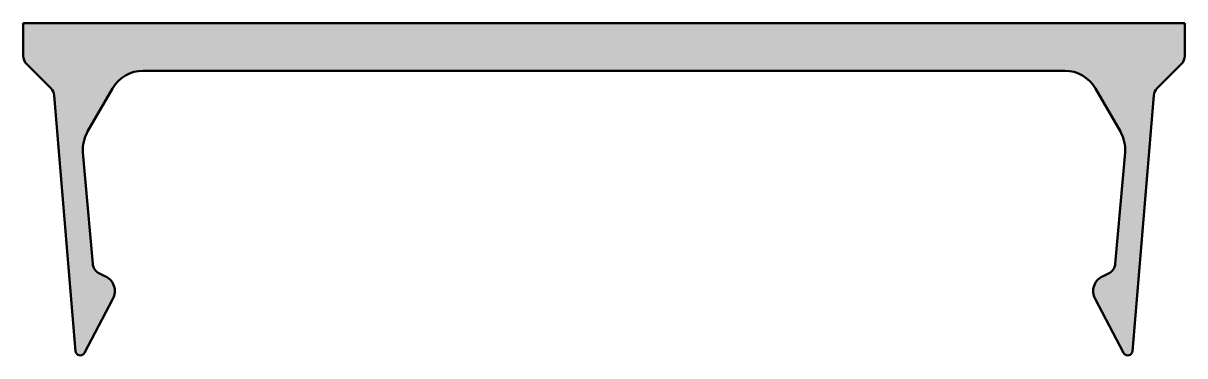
# Model space of a CAD drawing. Extents: x -49.5 to -0.5, y -14 to 0.
import ezdxf

# ---------------------------------------------------------------- set-up
doc = ezdxf.new("R2010")
doc.units = 0
doc.layers.add('0S-Alu contour', color=7, linetype='Continuous', lineweight=50)
doc.layers.add('0S-Alu hatch', color=252, linetype='Continuous', lineweight=25)

# ---------------------------------------------------------------- blocks, each defined once
blk = doc.blocks.new('184250__9AEED758_484E_4EA5_AF2E_0D34711BB0CC_')
at = {"layer": '0S-Alu hatch'}
h = blk.add_hatch(color=256, dxfattribs=at)
edge = h.paths.add_edge_path()
edge.add_line((-0.5, 0), (-0.5, -1.369999885559082))
edge.add_ellipse((-1.000930613243694, -1.369504430752051), major_axis=(-0.5009308582630635, 0), ratio=1, start_angle=134.9540527003069, end_angle=179.9433305544223, ccw=False)
edge.add_line((-0.6470031738281257, -1.723999977111816), (-1.661003112792968, -2.735999822616575))
edge.add_arc((-1.313398873086938, -3.085781578464788), 0.4931287703895056, 134.8211003947387, 175.4893696521953)
edge.add_line((-1.80500030517578, -3.046999931335447), (-2.706783218642829, -13.81668250304535))
edge.add_ellipse((-2.906086239423104, -13.80000000000002), major_axis=(-0.2000000000000005, 0), ratio=1, start_angle=27.82624161070288, end_angle=175.2152555141087, ccw=False)
edge.add_line((-3.082959694661913, -13.89335834634294), (-4.281980441902651, -11.6217356069202))
edge.add_ellipse((-3.661555516925405, -11.2942594180958), major_axis=(-0.701546678261665, 0), ratio=1, start_angle=-66.13641631973633, end_angle=27.826241610702596, ccw=False)
edge.add_line((-3.94537353515625, -10.65268707275392), (-3.715942382812495, -10.54599761962892))
edge.add_arc((-3.92533708301791, -10.09413640200705), 0.4980207831655598, 294.8632372178975, 355.1804893181357)
edge.add_line((-3.429077148437507, -10.13597869873048), (-3.02011489868164, -5.446990013122563))
edge.add_arc((-4.512878805559617, -5.316633759379977), 1.498444805312295, 355.0092815397241, 390.062334609743)
edge.add_line((-3.21600341796875, -4.565999984741212), (-4.265331268310547, -2.750188112258912))
edge.add_arc((-5.564151601074, -3.499419627118052), 1.499427263877073, 29.9787297504596, 89.99432133445681)
edge.add_line((-5.564002990722656, -1.999992370605469), (-44.43599700927733, -1.999999880790711))
edge.add_arc((-44.43620142012831, -3.499579352117527), 1.499579485258653, 89.99218989109958, 150.009281717653)
edge.add_line((-45.7349967956543, -2.750000000000004), (-46.78383636474611, -4.566092014312777))
edge.add_arc((-45.4883654751326, -5.316866299420982), 1.497299854075915, 149.9060889554607, 184.9859785128952)
edge.add_line((-46.97999954223634, -5.446999549865737), (-46.57092285156249, -10.13597869873045))
edge.add_arc((-46.07466291698208, -10.09413640200704), 0.4980207831655612, 184.8195106818632, 245.1367627821009)
edge.add_line((-46.28405761718751, -10.5459976196289), (-46.05462646484374, -10.65268707275391))
edge.add_ellipse((-46.33844448307459, -11.29425941809578), major_axis=(-0.701546678261654, 0), ratio=1, start_angle=152.1737583892957, end_angle=246.1364163197359, ccw=False)
edge.add_line((-45.71801955809736, -11.6217356069202), (-46.91704030533808, -13.89335834634292))
edge.add_ellipse((-47.09391376057688, -13.8), major_axis=(-0.1999999999999923, 0), ratio=1, start_angle=4.78474448589418, end_angle=152.1737583892954, ccw=False)
edge.add_line((-47.29321678135715, -13.81668250304534), (-48.19468688964843, -3.046972751617461))
edge.add_arc((-48.68976829668423, -3.087776582770938), 0.4967600549856528, 4.711579050696256, 45.08189613784035)
edge.add_line((-48.33900833129881, -2.736012458801251), (-49.3527297973633, -1.723732709884626))
edge.add_ellipse((-49.0027358867573, -1.37049609360567), major_axis=(-0.4972643608197642, 0), ratio=1, start_angle=-0.057174078378693594, end_angle=45.26419790573749, ccw=False)
edge.add_line((-49.50000000000001, -1.36999988555915), (-49.50000000000001, 0))
edge.add_line((-49.50000000000001, 0), (-0.5, 0))
at = {"layer": '0S-Alu contour', "color": 7}
for points in [[(-49.50000000000001, -1.36999988555915), (-49.50000000000001, 0), (-0.5, 0)], [(-0.5, 0), (-0.5, -1.369999885559082)], [(-48.33900833129881, -2.736012458801251), (-49.3527297973633, -1.723732709884626)], [(-0.6470031738281257, -1.723999977111816), (-1.661003112792968, -2.735999822616575)], [(-5.564002990722656, -1.999992370605469), (-44.43599700927733, -1.999999880790711)], [(-45.7349967956543, -2.750000000000004), (-46.78383636474611, -4.566092014312777)], [(-3.21600341796875, -4.565999984741212), (-4.265331268310547, -2.750188112258912)], [(-47.29321678135715, -13.81668250304534), (-48.19468688964843, -3.046972751617461)], [(-1.80500030517578, -3.046999931335447), (-2.706783218642829, -13.81668250304535)], [(-46.97999954223634, -5.446999549865737), (-46.57092285156249, -10.13597869873045)], [(-3.429077148437507, -10.13597869873048), (-3.02011489868164, -5.446990013122563)], [(-46.28405761718751, -10.5459976196289), (-46.05462646484374, -10.65268707275391)], [(-3.94537353515625, -10.65268707275392), (-3.715942382812495, -10.54599761962892)], [(-45.71801955809736, -11.6217356069202), (-46.91704030533808, -13.89335834634292)], [(-3.082959694661913, -13.89335834634294), (-4.281980441902651, -11.6217356069202)]]:
    blk.add_lwpolyline(points, dxfattribs=at)
at = {"layer": '0S-Alu contour', "color": 7, "extrusion": (0, 0, -1)}
for centre, radius, start, end in [((49.0027358867573, -1.37049609360567), 0.4972643608197642, 314.7358020942625, 0.0571740783787126), ((1.000930613243694, -1.369504430752051), 0.5009308582630635, 180.0566694455778, 225.0459472996931), ((46.33844448307459, -11.29425941809578), 0.701546678261654, 113.8635836802641, 207.8262416107043), ((3.661555516925405, -11.2942594180958), 0.701546678261665, 332.1737583892974, 66.13641631973633), ((47.09391376057688, -13.8), 0.1999999999999923, 207.8262416107046, 355.2152555141058), ((2.906086239423104, -13.80000000000002), 0.2000000000000005, 184.7847444858914, 332.1737583892972)]:
    blk.add_arc(centre, radius, start, end, dxfattribs=at)
at = {"layer": '0S-Alu contour', "color": 7}
for centre, radius, start, end in [((-44.43620142012831, -3.499579352117527), 1.499579485258653, 89.99218989109958, 150.009281717653), ((-5.564151601074, -3.499419627118052), 1.499427263877073, 29.9787297504596, 89.99432133445681), ((-48.68976829668423, -3.087776582770938), 0.4967600549856528, 4.711579050696256, 45.08189613784035), ((-1.313398873086938, -3.085781578464788), 0.4931287703895056, 134.8211003947387, 175.4893696521953), ((-45.4883654751326, -5.316866299420982), 1.497299854075915, 149.9060889554607, 184.9859785128952), ((-4.512878805559617, -5.316633759379977), 1.498444805312295, 355.0092815397241, 30.06233460974299), ((-46.07466291698208, -10.09413640200704), 0.4980207831655612, 184.8195106818632, 245.1367627821009), ((-3.92533708301791, -10.09413640200705), 0.4980207831655598, 294.8632372178975, 355.1804893181357)]:
    blk.add_arc(centre, radius, start, end, dxfattribs=at)
blk = doc.blocks.new('184250__24C1BD59_742A_4617_9041_68393AE79587_')
at = {"layer": '0S-Alu contour', "color": 7}
blk.add_blockref('184250__9AEED758_484E_4EA5_AF2E_0D34711BB0CC_', (0, 0), dxfattribs=at)

msp = doc.modelspace()

# ---------------------------------------------------------------- block references
at = {"layer": '0S-Alu contour', "color": 7}
msp.add_blockref('184250__24C1BD59_742A_4617_9041_68393AE79587_', (0, 0), dxfattribs=at)

doc.saveas('drawing.dxf')
